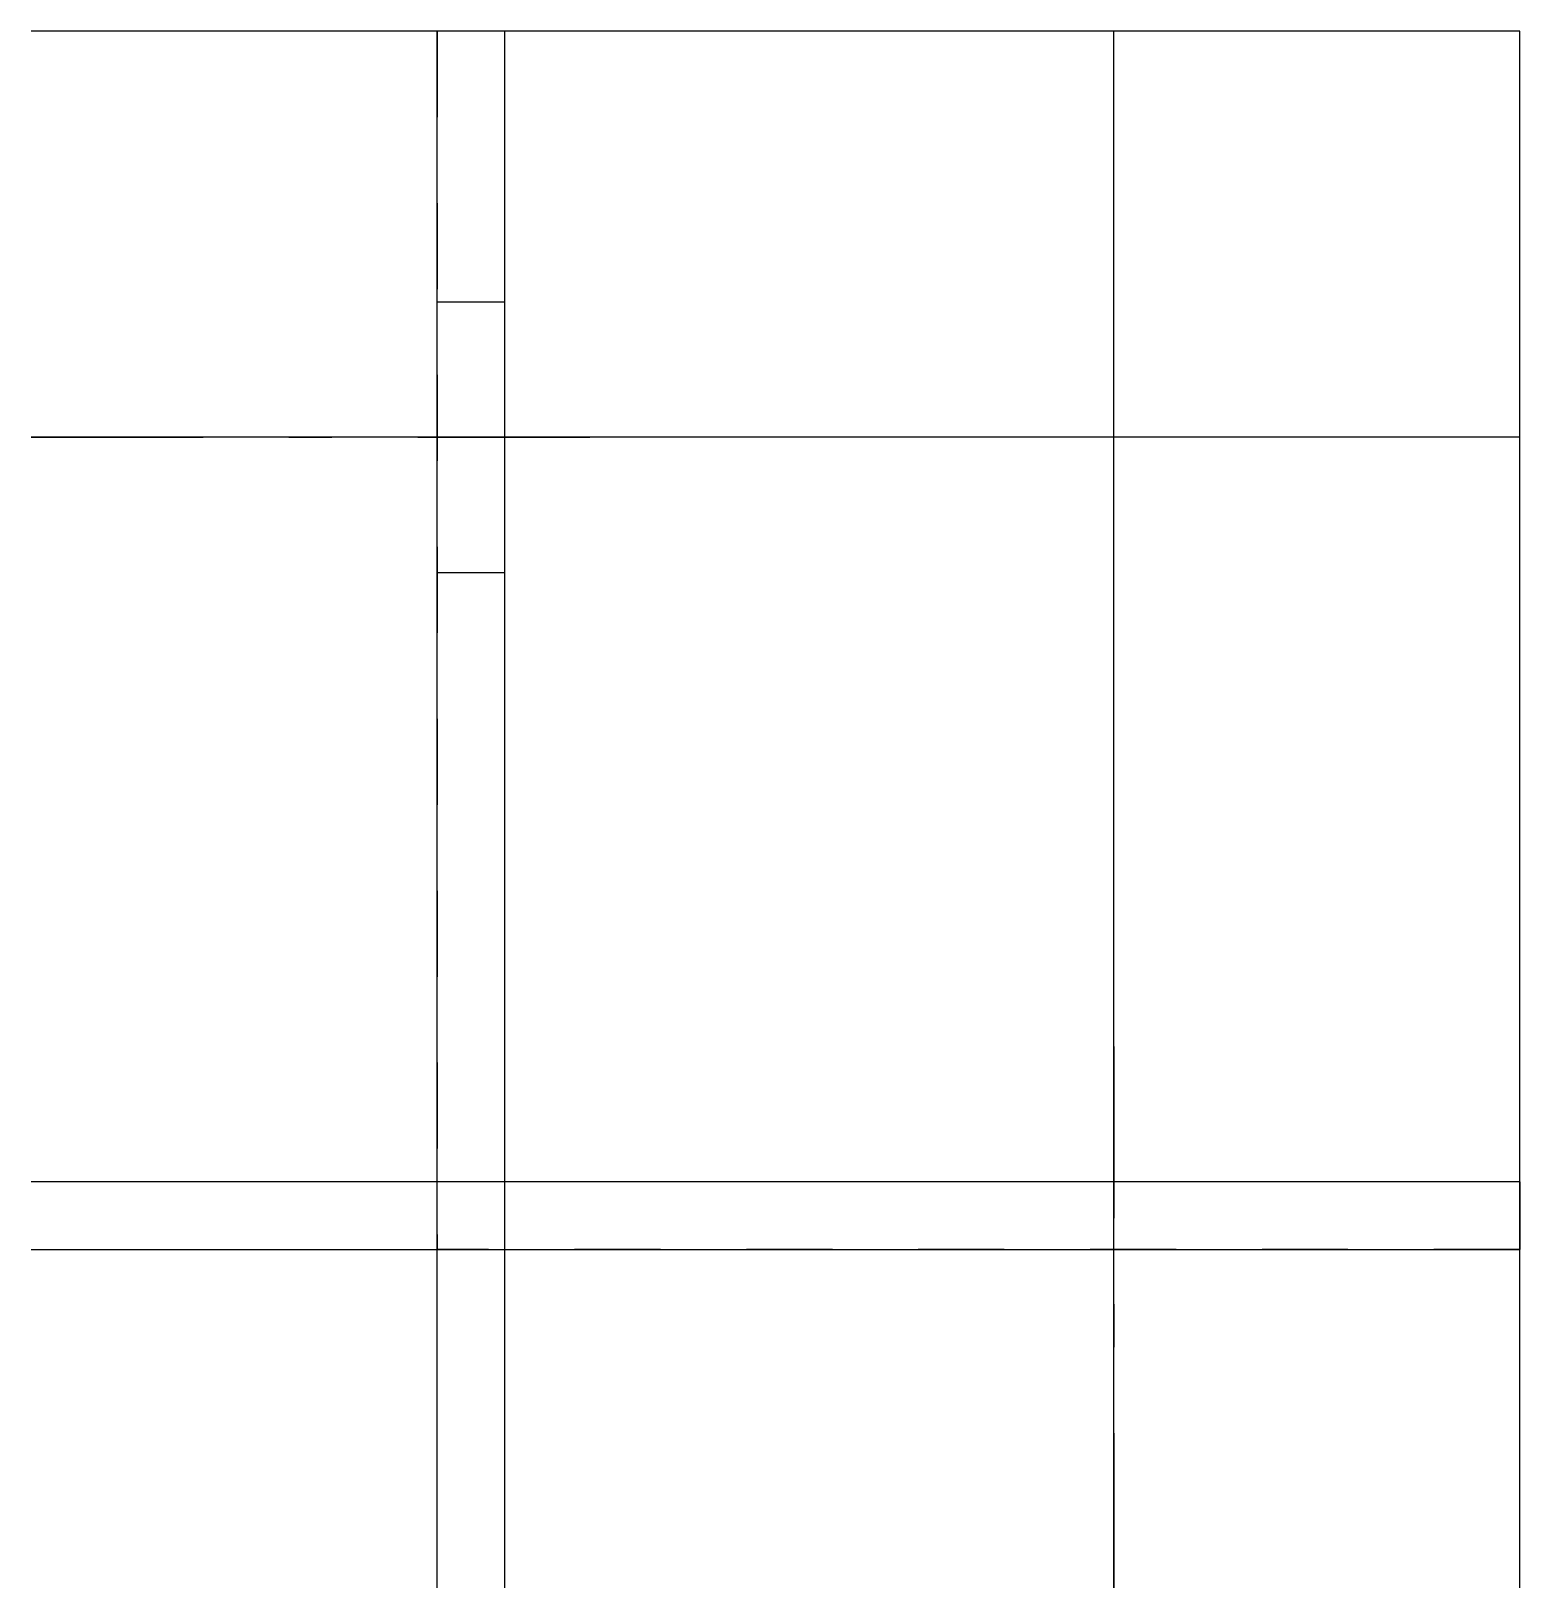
# Model space of a CAD drawing. Extents: x -30 to 80, y -25 to 90.
import ezdxf

# ---------------------------------------------------------------- set-up
doc = ezdxf.new("R2010")
doc.units = 0
doc.linetypes.add('CENTER', pattern=[28.575, 12.7, -6.35, 3.175, -6.35])
doc.linetypes.add('DASHED', pattern=[12.7, 6.35, -6.35])
doc.layers.get('0').update_dxf_attribs({"linetype": 'CONTINUOUS'})

msp = doc.modelspace()

# ---------------------------------------------------------------- linework, layer by layer
at = {"linetype": 'CONTINUOUS'}
for p, q in [((80, 90), (-30, 90)), ((0, -25), (0, 90)), ((5, -25), (5, 90)), ((50, -25), (50, 90)), ((80, -25), (80, 90)), ((0, 70), (5, 70)), ((80, 60), (-30, 60)), ((0, 50), (5, 50)), ((80, 5), (-30, 5)), ((-30, 0), (80, 0))]:
    msp.add_line(p, q, dxfattribs=at)
at = {"linetype": 'DASHED'}
for p, q in [((5, 90), (0, 90)), ((0, 90), (0, 0)), ((5, 5), (5, 90)), ((80, 5), (5, 5)), ((80, 5), (80, 0)), ((80, 0), (0, 0))]:
    msp.add_line(p, q, dxfattribs=at)
at = {"linetype": 'CENTER'}
for p, q in [((-30, 60), (15, 60)), ((50, 15), (50, -25))]:
    msp.add_line(p, q, dxfattribs=at)

doc.saveas('drawing.dxf')
